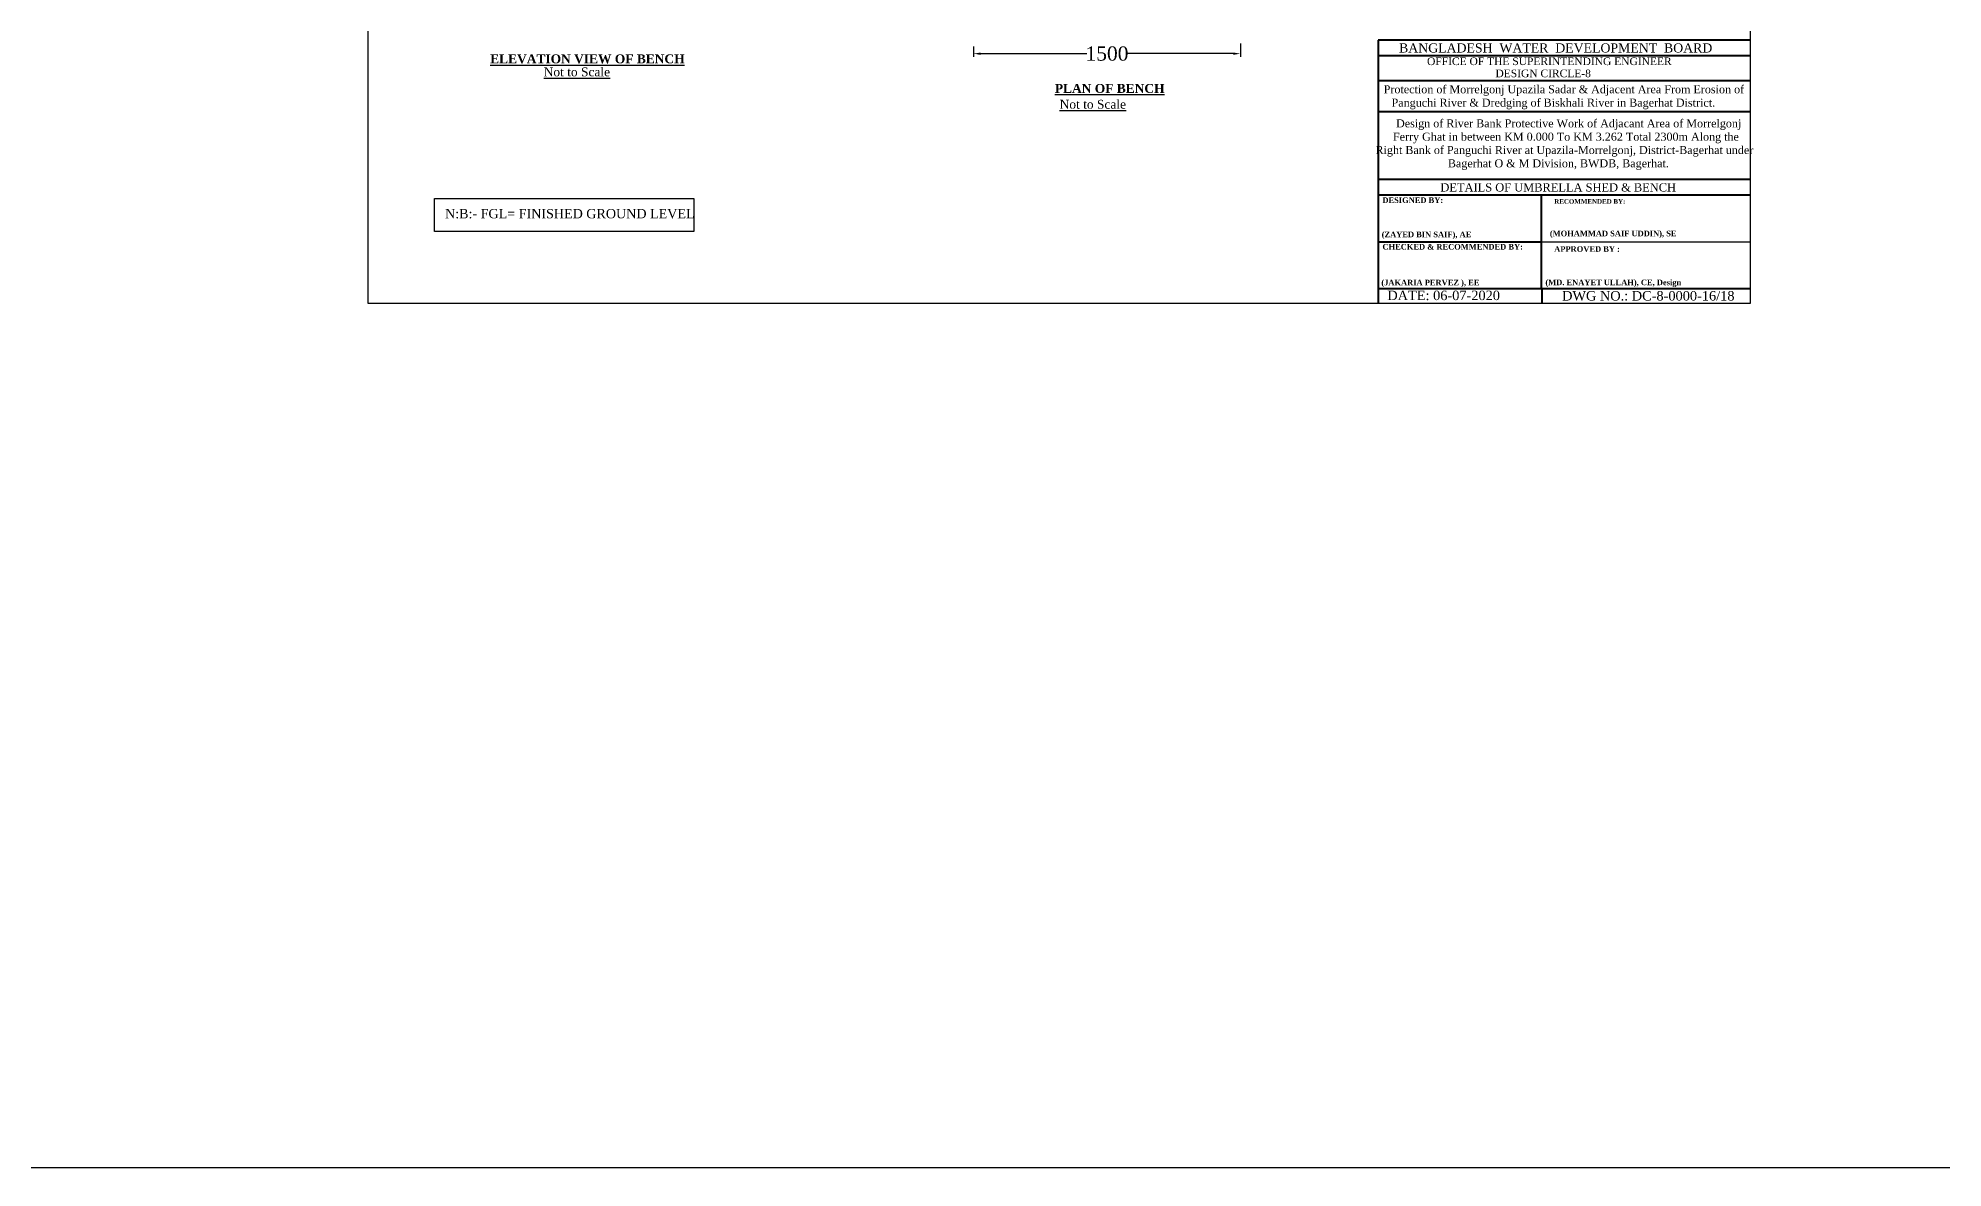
# Model space of a CAD drawing. Header units: metres. Extents: x -2434 to 11656, y -15288 to 8109.
# Drawn here: x 2955.4 to 3169.7, y -14191.8 to -14064.8 of the extents above; entities that cross this region are included whole.
import ezdxf
from ezdxf.enums import TextEntityAlignment as Align

# ---------------------------------------------------------------- set-up
doc = ezdxf.new("R2010")
doc.units = ezdxf.units.M
doc.layers.add('LINE', color=7, linetype='Continuous')
doc.layers.add('sheet', color=1, linetype='Continuous', lineweight=15)
doc.styles.add('dim', font='isocp.shx')
doc.styles.add('Kazi_T_H', font='timesbd.ttf')
doc.styles.get("Standard").update_dxf_attribs({"font": 'times.ttf'})
doc.dimstyles.new('STANDARD$0', dxfattribs={"dimscale": 0, "dimtxt": 8, "dimasz": 8, "dimexe": 4, "dimexo": 0, "dimgap": 2, "dimtad": 1, "dimdec": 0, "dimzin": 0, "dimdsep": 46, "dimtxsty": 'dim', "dimblk": 'DOTSMALL', "dimcen": 1, "dimclrd": 6, "dimclre": 6, "dimclrt": 256, "dimadec": 0, "dimazin": 0, "dimtfac": 1, "dimtdec": 0, "dimtix": 1, "dimtofl": 0, "dimtmove": 1, "dimatfit": 3, "dimldrblk": 'DOTSMALL', "dimfxl": 6, "dimtolj": 1, "dimtzin": 0, "dimarcsym": 0})

# ---------------------------------------------------------------- blocks, each defined once
blk = doc.blocks.new('*D1326')
at = {"layer": 'Defpoints', "color": 0, "lineweight": -3}
for p in [(3060.64, -14065.54), (3090.64, -14065.22), (3090.64, -14066.57)]:
    blk.add_point(p, dxfattribs=at)
at = {"layer": 'sheet', "color": 0, "lineweight": -2}
for p, q in [((3060.64, -14065.76), (3060.64, -14066.94)), ((3061.44, -14066.57), (3073.37, -14066.57)), ((3089.84, -14066.57), (3077.91, -14066.57)), ((3090.64, -14065.44), (3090.64, -14066.94))]:
    blk.add_line(p, q, dxfattribs=at)
at = {"layer": 'sheet', "color": 0, "lineweight": -3}
for points in [[(3061.44, -14066.44), (3061.44, -14066.71), (3060.64, -14066.57)], [(3089.84, -14066.44), (3089.84, -14066.71), (3090.64, -14066.57)]]:
    blk.add_solid(points, dxfattribs=at)
at = {"layer": 'sheet', "color": 0, "lineweight": -3, "insert": (3075.64, -14066.57), "char_height": 0.4, "attachment_point": 5}
blk.add_mtext('\\A1;{\\H4x;1500}', dxfattribs=at)

msp = doc.modelspace()

# ---------------------------------------------------------------- linework, layer by layer
at = {"color": 0, "linetype": 'Continuous', "lineweight": -3, "ltscale": 0.5}
msp.add_line((3124.530061, -14087.716407), (3147.995311, -14087.716407), dxfattribs=at)
at = {"color": 7, "lineweight": 5, "ltscale": 0.2, "true_color": 0xffffff}
for p in [(3147.995311, -14092.957319), (3106.150254, -14094.665095)]:
    msp.add_line(p, (3147.995311, -14094.665095), dxfattribs=at)
at = {"color": 0, "lineweight": -3, "ltscale": 0.5}
msp.add_lwpolyline([(-254.448511, -13898.58967), (3621.057254, -13898.58967), (3621.057254, -14191.821671), (-254.448511, -14191.821671)], close=True, dxfattribs=at)
msp.add_lwpolyline([(3147.995311, -14094.665095), (2992.551861, -14094.665095), (2992.551861, -13986.829536), (3147.995311, -13986.829536)], close=True)
at = {"color": 0, "linetype": 'ByBlock', "lineweight": -3, "ltscale": 0.5}
msp.add_lwpolyline([(3000.013569, -14082.835412), (3029.17059, -14082.835412), (3029.17059, -14086.575298), (3000.013569, -14086.575298)], close=True, dxfattribs=at)
at = {"layer": 'LINE', "color": 0, "linetype": 'ByBlock', "lineweight": 40, "ltscale": 0.5}
for p, q in [((3147.995311, -14065.043523), (3106.150254, -14065.043523)), ((3106.150254, -14065.043523), (3106.150254, -14094.665095)), ((3147.995311, -14066.828692), (3106.150254, -14066.828692)), ((3147.995311, -14069.638836), (3106.147926, -14069.638836)), ((3147.995311, -14073.12907), (3106.147926, -14073.12907)), ((3147.995311, -14080.707663), (3106.150254, -14080.707663)), ((3147.995311, -14082.475494), (3106.150254, -14082.475494)), ((3124.530061, -14092.957319), (3124.530061, -14082.475494)), ((3106.150254, -14087.716407), (3124.530061, -14087.716407)), ((3106.150254, -14092.957319), (3147.995311, -14092.957319)), ((3124.592609, -14094.665095), (3124.592609, -14092.957319))]:
    msp.add_line(p, q, dxfattribs=at)

# ---------------------------------------------------------------- texts
at = {"color": 0, "linetype": 'ByBlock', "lineweight": 30, "ltscale": 0.5, "insert": (3001.198128, -14084.033156), "char_height": 1.04780933, "width": 46.00178369, "attachment_point": 1}
msp.add_mtext('N:B:- FGL= FINISHED GROUND LEVEL\\P ', dxfattribs=at)
at = {"layer": 'LINE', "color": 0, "linetype": 'ByBlock', "lineweight": 40, "ltscale": 0.5}
for s, height, p in [('BANGLADESH  WATER  DEVELOPMENT  BOARD', 1.02638263, (3126.108331, -14066.44197)), ('OFFICE OF THE SUPERINTENDING ENGINEER', 0.85606931, (3125.395867, -14067.855591)), ('DESIGN CIRCLE-8', 0.85606931, (3124.703208, -14069.218355)), ('DETAILS OF UMBRELLA SHED & BENCH', 0.92455485, (3126.390741, -14082.066973))]:
    msp.add_text(s, height=height, dxfattribs=at).set_placement(p, align=Align.CENTER)
at = {"layer": 'LINE', "color": 0, "linetype": 'ByBlock', "lineweight": 40, "ltscale": 0.5, "style": 'Kazi_T_H'}
for s, height, p in [('DESIGNED BY:', 0.62890946, (3106.618477, -14083.355968)), ('RECOMMENDED BY:', 0.51083171, (3125.949721, -14083.43824)), ('(ZAYED BIN SAIF), AE', 0.62890946, (3106.537954, -14087.209192)), ('CHECKED & RECOMMENDED BY:', 0.62890946, (3106.618477, -14088.59688)), ('(MOHAMMAD SAIF UDDIN), SE', 0.62890946, (3125.454015, -14087.101182)), ('APPROVED BY :', 0.62890946, (3125.942193, -14088.848068)), ('(JAKARIA PERVEZ ), EE', 0.62890946, (3106.497948, -14092.614648)), ('(MD. ENAYET ULLAH), CE, Design ', 0.62890946, (3124.951903, -14092.59875))]:
    msp.add_text(s, height=height, dxfattribs=at).set_placement(p)
at = {"layer": 'LINE', "color": 0, "linetype": 'ByBlock', "lineweight": 40, "ltscale": 0.5}
for s, p in [('DATE: 06-07-2020', (3107.171864, -14094.277933)), ('DWG NO.: DC-8-0000-16/18', (3126.830349, -14094.3244))]:
    msp.add_text(s, height=1.06735992, dxfattribs=at).set_placement(p)
at = {"layer": 'LINE', "color": 0, "linetype": 'ByBlock', "lineweight": 40, "ltscale": 0.5, "insert": (3123.12495, -14070.126611), "char_height": 0.9, "width": 50.00693152, "attachment_point": 2}
msp.add_mtext('                       Protection of Morrelgonj Upazila Sadar & Adjacent Area From Erosion of      \\P                Panguchi River & Dredging of Biskhali River in Bagerhat District.', dxfattribs=at)
at = {"layer": 'LINE', "color": 0, "linetype": 'ByBlock', "lineweight": -3, "ltscale": 0.5, "insert": (3124.373086, -14073.95756), "char_height": 1.05740966, "width": 51.82908961, "attachment_point": 2}
msp.add_mtext('                {\\H0.85x;Design of River Bank Protective Work of Adjacant Area of Morrelgonj \\P                 Ferry Ghat in between KM 0.000 To KM 3.262 Total 2300m Along the\\P                Right Bank of Panguchi River at Upazila-Morrelgonj, District-Bagerhat under \\P            Bagerhat O & M Division, BWDB, Bagerhat.}', dxfattribs=at)
at = {"layer": 'sheet', "color": 0, "lineweight": -3, "attachment_point": 1}
for s, insert, char_height, width in [('{\\fTahoma|b0|i0|c0|p34;\\P\\fTimes New Roman|b1|i0|c0|p18;\\H0.324x;\\LELEVATION VIEW OF BENCH}', (3006.270323, -14061.509166), 3.08688975, 11389.33697344), ('{\\fTahoma|b0|i0|c0|p34;\\P\\fTimes New Roman|b0|i0|c0|p18;\\H0.4319x;               \\LNot to Scale}', (3006.624727, -14064.260612), 2.31516731, 8542.00273008), ('{\\fTahoma|b0|i0|c0|p34;\\P\\fTimes New Roman|b1|i0|c0|p18;\\H0.324x;\\LPLAN OF BENCH}', (3069.777265, -14064.832599), 3.08688975, 11389.33697344), ('{\\fTahoma|b0|i0|c0|p34;\\P\\fTimes New Roman|b0|i0|c0|p18;\\H0.4319x;               \\LNot to Scale}', (3064.655005, -14067.90178), 2.31516731, 8542.00273008)]:
    msp.add_mtext(s, dxfattribs=dict(at, insert=insert, char_height=char_height, width=width))

# ---------------------------------------------------------------- dimensions: what is measured, and where the dimension line sits
at = {"layer": 'sheet', "color": 0, "lineweight": -3}
dim = msp.add_linear_dim(base=(3090.637083, -14066.573245), p1=(3060.637083, -14065.542882), p2=(3090.637083, -14065.221813), text='{\\H4x;1500}', dimstyle='STANDARD$0', override={"dimscale": 1, "dimtxt": 0.4, "dimasz": 0.8, "dimexe": 0.364, "dimexo": 0.219, "dimgap": 0.09, "dimtad": 0, "dimlfac": 1000, "dimlunit": 2, "dimtxsty": 'Standard', "dimcen": 0.09, "dimclrd": 0, "dimclre": 0, "dimclrt": 0, "dimtix": 0, "dimtmove": 0, "dimfxl": 0.12}, dxfattribs=at)
dim.commit()
dim.dimension.update_dxf_attribs({"geometry": '*D1326', "text_midpoint": (3075.637083, -14066.573245)})

doc.saveas('drawing.dxf')
